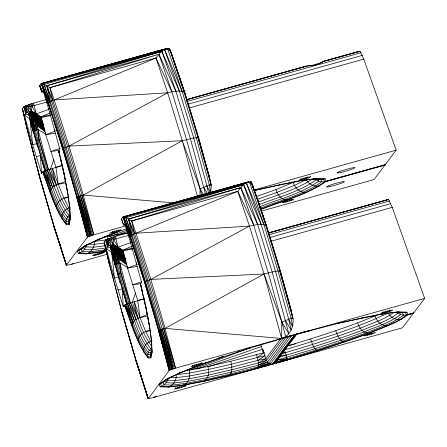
<?xml version="1.0" encoding="UTF-8"?>
<svg xmlns="http://www.w3.org/2000/svg" width="447" height="447" viewBox="0 0 447 447"><rect width="100%" height="100%" fill="white"/><g stroke="black" fill="none" stroke-linecap="round" stroke-linejoin="round"><path stroke-width="0.67" d="M199.954 195.607L200.077 188.796L186.511 139.598L171.899 91.791L158.959 54.277C161.646 51.36 164.909 47.963 169.245 48.388L171.324 53.009L185.03 93.395L198.552 137.637L209.565 177.761L211.286 185.471L210.76 192.596M41.945 118.991L31.385 111.057L29.832 106.542L29.971 104.162L46.248 99.53M123.724 252.298L113.164 244.364L111.61 239.849L111.75 237.469L128.026 232.837M205.464 193.976L190.383 138.654L175.878 91.21L158.959 54.277L155.975 57.993L54.193 99.921C51.969 100.704 48.941 101.737 48.388 104.33L62.815 149.158L76.633 196.714L87.517 237.055L66.312 265.255L70.497 264.546L107.23 254.27M66.257 224.59C54.702 209.744 50.036 190.886 43.275 173.626L43.007 171.603L45.896 170.62L31.938 117.656L29.368 113.728L24.339 115.041L32.676 144.767L41.498 173.43L43.007 171.603L43.789 172C51.813 187.444 55.618 205.279 66.514 219.103L66.011 221.276L66.257 224.59L69.095 224.662L70.319 219.192L69.861 208.492L67.452 190.914L69.861 208.492M169.078 370.535L158.411 330.02L165.06 328.377L281.56 338.457C289.974 336.06 293.824 326.936 293.064 318.778C282.202 273.938 268.217 229.892 253.103 186.315L251.024 181.694C244.956 181.348 241.201 187.198 237.754 191.299L135.972 233.222C133.748 234.005 130.72 235.044 130.166 237.636L144.593 282.465L158.411 330.02L169.296 370.362L148.303 398.612L153.45 397.534L402.518 327.796L424.65 298.389L392.237 207.358L388.588 199.496L268.295 232.904M151.639 341.799L149.231 324.22L151.639 341.799L152.097 352.493L150.874 357.969L148.035 357.891C136.48 343.045 131.815 324.192 125.054 306.933L124.786 304.91L127.674 303.926M181.253 372.222L165.412 379.805L159.149 384.336L160.121 386.839L168.262 387.175L183.097 385.325L203.771 381.392L229.082 375.603L257.556 368.3C259.523 364.065 257.438 359.002 256.584 354.667L264.166 352.605C265.3 357.147 266.183 364.4 272.391 364.232L294.495 334.837L424.65 298.389M47.142 170.273L36.593 129.831L37.028 125.495L31.938 117.656L34.33 130.854L44.605 170.279M128.92 303.58L118.371 263.138L118.807 258.802L111.147 247.029L106.118 248.348L114.454 278.073L123.277 306.737L124.786 304.91L125.568 305.301C133.592 320.745 137.397 338.586 148.292 352.409L147.789 354.583L148.035 357.891M28.519 113.834L29.597 112.398L31.385 111.057L31.977 106.168L31.715 103.62M110.297 247.141L111.376 245.705L113.164 244.364L113.756 239.475L113.493 236.927M39.828 177.085L54.316 227.149L66.525 265.306L54.048 226.914L40.18 179.186L27.736 131.496L22.367 108.627L24.127 106.447L29.971 104.162L31.977 106.168L36.235 113.918L41.526 117.807M59.133 152.539L58.658 150.617L64.1 174.168L67.743 193.188L63.91 173.643L58.998 152.259L58.987 150.851L58.669 150.779L59.814 149.069L48.824 109.565L42.94 90.305L41.794 91.831L43.677 91.886M106.414 250.851L109.509 264.803L122.003 312.503L135.821 360.058L148.091 398.562L135.827 360.221L121.958 312.492L114.471 283.046M140.911 285.84L140.436 283.918L145.878 307.475L149.522 326.494L145.688 306.949L140.447 284.085L141.593 282.375L130.597 242.866L124.719 223.612L123.568 225.137L125.456 225.193M151.701 349.241L150.533 354.655L150.874 357.969M69.922 215.935L68.754 221.349L69.095 224.662M29.368 113.728L29.932 113.337L28.664 113.639L29.882 113.292L42.649 122.685L29.932 113.337L28.636 113.722L29.882 113.292M111.147 247.029L111.711 246.643L110.443 246.945L111.661 246.599L124.462 256.014M201.809 195.378L200.077 188.796L209.336 184.997L211.286 185.471L209.565 177.761L198.552 137.637L193.691 137.955L182.303 140.727L69.05 146.091L65.044 147.544L62.815 149.158M123.568 225.137L121.495 219.024C123.182 213.755 129.049 220.17 131.748 220.98L237.754 191.299L249.432 226.104L264.082 274.033L281.56 338.457L281.856 322.097L291.114 318.303L293.064 318.778L291.343 311.067L280.33 270.938L279.677 270.737L272.162 271.96L264.082 274.033L150.829 279.397L146.823 280.85L144.593 282.465M86.718 244.615C85.751 248.8 82.416 252.237 78.342 253.533L77.37 251.03L83.634 246.498L99.474 238.916M168.312 378.486C167.273 382.448 163.976 385.593 160.121 386.839M50.377 169.29L53.796 159.59M132.156 302.597L135.575 292.897M104.173 242.291L109.604 264.987L104.173 242.291L105.576 240.011L111.75 237.469L113.756 239.475L118.014 247.219L123.305 251.113M69.525 206.402L70.056 218.164L68.844 223.573L66.044 223.5C54.618 208.822 50.003 190.176 43.314 173.106L44.571 170.855L62.021 165.625M151.382 340.888L151.276 339.022L151.835 351.471L150.622 356.879L147.823 356.807C136.396 342.123 131.781 323.483 125.093 306.413L126.35 304.161L144.476 298.752M45.214 170.866L36.855 143.565L29.927 119.064L24.339 115.041L26.094 113.085L24.127 106.447L27.843 106.738L31.977 106.168L33.531 103.095L36.235 113.918L40.811 116.835L45.756 134.743L55.959 167.262L58.205 184.332L63.971 198.312L68.944 208.134L70.106 209.66M126.993 304.172L118.634 276.872L111.705 252.371L106.118 248.348L107.872 246.392L105.905 239.754L109.621 240.045L113.756 239.475L115.309 236.396L118.014 247.219L122.59 250.136L127.535 268.049L137.737 300.563L139.984 317.638L145.75 331.618L150.717 341.435L151.885 342.966M25.501 113.493L23.797 106.704L26.094 113.085L27.312 112.527L26.127 106.749L26.898 105.224L31.385 111.057L41.225 118.315M107.28 246.794L105.576 240.011L107.872 246.392L109.09 245.833L107.906 240.05L108.677 238.525L113.164 244.364L123.003 251.616M306.564 66.402A9.286 0.793 -16.2 0 1 306.094 66.329L308.933 65.597L312.565 65.502A8.571 2.743 -13.4 0 0 319.409 63.664L323.745 61.334A9.286 0.793 -16.2 0 1 309.765 65.882M296.568 334.116L275.531 362.131L273.195 364.003L272.692 363.83M260.646 209.386L263.289 208.52C284.275 200.278 307.106 194.803 325.718 181.661L326.042 181.231L385.264 164.652L396.171 150.164L363.757 59.127L360.109 51.271L323.851 61.144M261.378 211.113L374.033 179.565L385.264 164.652M275.425 363.383C307.033 354.359 338.429 344.559 369.278 333.194C382.174 327.595 396.277 323.745 407.496 314.967L407.82 314.537L413.743 312.878M296.389 334.032L295.171 334.775L273.318 363.88L283.443 349.532L295.171 334.775L296.35 334.043M296.456 334.295L275.531 362.131L287.466 359.701L316.867 350.806L344.335 341.826L368.267 333.294L387.27 325.695L400.244 319.482L406.429 315.001L413.581 313.079M198.496 137.849L185.03 93.395L171.324 53.009L170.061 50.93L166.837 48.499L41.141 83.662L39.716 85.718L41.923 92.032L39.716 85.718L40.034 85.796M251.315 182.359L257.802 200.127L266.904 227.422L257.802 200.127M207.833 366.808L262.311 349.358L262.613 348.956L263.484 352.7M167.307 379.022L167.759 380.19L175.319 380.503L189.098 378.782L208.296 375.128L231.803 369.753L258.243 362.97L265.747 358.717L281.04 338.379M165.273 380.352L166.189 382.721L173.889 383.04L187.924 381.291L207.481 377.57L231.417 372.094L258.349 365.188L266.395 360.511L283.527 337.731M163.988 381.576L163.127 382.386L164.066 384.811L171.927 385.135L186.265 383.342L206.24 379.542L230.697 373.955L258.21 366.898L267.44 362.053L286.538 336.652M159.149 384.336L163.127 382.386L169.173 378.011L160.551 383.85L161.512 386.325C176.09 387.543 190.405 383.297 204.665 380.939C226.053 375.29 248.599 372.697 268.77 363.238L289.466 335.714M257.556 368.3L270.273 363.981L291.779 335.384L309.48 330.724L302.049 332.523M296.607 333.959L275.531 362.131C306.044 353.409 336.368 343.95 366.154 332.976C378.765 327.522 392.533 323.734 403.457 315.096L406.429 315.001L405.468 312.526L394.656 312.352L402.523 312.676L406.91 312.185L407.82 314.537M359.483 51.165L323.79 61.256M105.732 248.498L104.486 250.041L101.318 252.019L86.483 253.868L78.342 253.533M223.427 356.455L178.532 373.513L197.758 365.83L221.963 357.198L250.113 348.045L250.666 347.397M33.151 131.876L34.33 130.854L37.978 129.39L45.616 134.094M114.929 265.183L116.108 264.16L119.757 262.696L127.395 267.401M65.245 181.253C60.189 184.17 50.394 185.164 50.142 192.73M147.024 314.559C141.967 317.476 132.172 318.471 131.921 326.036M82.634 247.862L81.348 249.085L77.37 251.03M401.624 319.219C396.344 320.538 390.689 317.677 388.085 313.012C355.069 329.093 319.538 339.15 284.543 349.934L287.533 359.908L273.547 363.685L275.961 361.461M209.336 184.997L210.733 183.968L197.898 137.43L184.075 92.205L169.245 48.388L167.86 49.326L164.513 49.36L41.169 83.645L48.388 104.33L41.465 83.623L44.018 84.399L49.969 87.673C66.664 136.072 81.097 185.231 93.775 234.831L87.517 237.055C74.515 185.326 58.406 134.48 42.057 83.729L164.513 49.36L182.147 91.423L196.244 137.536L209.336 184.997L210.598 192.556M158.54 330.009L169.296 370.362L169.715 370.138L158.54 330.009L144.677 282.28L123.836 217.035L246.291 182.667L261.137 224.388L275.469 271.262L288.773 319.499L292.494 326.55L291.114 318.303L292.511 317.275L279.677 270.737L265.853 225.512L251.024 181.694L249.638 182.633L246.291 182.667L123.243 216.929L130.166 237.636L122.947 216.951L248.616 181.806L251.84 184.237L253.348 187.5M69.866 214.739L67.514 217.108L66.514 219.103L69.201 219.175L68.754 221.349L66.011 221.276C54.841 206.922 50.327 188.69 43.789 172L43.638 171.262M151.639 348.045L149.292 350.409L148.292 352.409L150.98 352.482M85.645 245.492L78.778 250.543L79.734 253.019L87.78 253.354L106.537 250.745M312.213 179.113C295.914 190.081 276.38 195.099 258.215 202.133M385.096 164.848L325.88 181.432C322.561 182.27 318.996 181.633 316.079 179.878C299.127 192.042 278.235 197.088 259.025 204.62M165.809 379.967L166.887 379.185M168.262 387.175C173.408 385.454 176.61 380 176.302 374.681L189.768 373.005L208.531 369.434L231.496 364.182L257.338 357.555L264.166 352.605M393.986 312.419C383.951 319.896 371.546 323.276 360.204 328.232C335.568 337.323 310.531 345.257 285.354 352.689L281.47 354.046M170.715 377.436L176.14 377.659L189.724 375.966L208.654 372.362L231.831 367.065L257.902 360.377L265.026 355.745L257.338 357.555M229.082 375.603C233.2 372.217 231.848 365.825 230.825 361.277L256.584 354.667M83.634 246.498L97.932 239.849L116.935 232.25L118.651 231.205L115.449 232.485M119.226 279.867L117.818 274.536L120.863 273.117L119.757 262.696L118.807 258.802L126.797 264.384M40.353 179.085L54.042 226.752L66.312 265.255L54.042 226.752L58.239 238.983M99.541 238.933L96.753 240.207L115.98 232.524L126.641 228.791M181.32 372.239L165.412 379.805M84.964 246.068L87.394 244.705L81.348 249.085L82.287 251.505L90.149 251.829L106.487 249.661M87.299 237.228L76.633 196.714L83.282 195.076L182.303 140.727L167.653 92.797L155.975 57.993L49.969 87.673L52.78 100.396L67.626 146.532L93.775 234.831L125.976 225.813M266.809 226.696L265.853 225.512L263.926 224.729L261.137 224.388L243.626 184.639L123.836 217.035C141.319 267.384 156.489 318.51 169.715 370.138L175.554 368.138L165.06 328.377L264.082 274.033L281.856 322.097L285.667 336.58M69.05 146.091L167.653 92.797C172.939 91.624 178.867 89.892 184.075 92.205L185.03 93.395M165.06 328.377L150.829 279.397L249.432 226.104L257.656 224.511L261.137 224.388M203.771 381.392C209.028 378.687 209.319 371.569 207.928 366.512L230.825 361.277M103.352 252.873L104.408 252.203L99.01 253.259L92.563 255.712L97.96 254.656L103.352 252.873L102.966 251.555M201.971 363.78L203.027 363.109L195.574 364.774L191.182 366.624L194.585 366.093L201.971 363.78L201.586 362.467M185.131 386.174L186.187 385.51L180.789 386.566L174.341 389.019L179.739 387.962L185.131 386.174L184.745 384.861M256.561 196.49L275.888 189.601L296.406 181.147M305.675 180.007L294.394 185.416L276.95 192.389L257.567 199.301M286.996 346.079C316.727 337.217 346.38 327.852 375.061 315.951L376.933 315.051M259.456 367.853L260.646 367.294M183.097 385.325C188.952 383.034 190.897 375.698 189.221 370.071L185.192 370.574M71.671 264.227L73.582 263.4M153.45 397.534L156.634 396.159M50.477 112.907L40.811 116.835L51.047 114.84M132.256 246.213L122.59 250.136L132.826 248.141M102 237.86L105.201 236.58M106.481 236.066L109.683 234.787M110.962 234.278L114.169 232.999M86.483 253.868C91.629 252.147 94.831 246.699 94.524 241.38L105.967 239.95M181.856 371.932L183.778 371.166M185.058 370.652L188.26 369.373M189.539 368.864L192.741 367.579M194.026 367.071L197.228 365.791M198.507 365.277L200.429 364.512L197.758 365.83M67.91 196.954C62.569 198.122 55.596 201.631 56.495 208.146M149.689 330.255C144.347 331.428 137.374 334.937 138.274 341.447M118.729 231.032L121.249 229.808L113.795 231.468L109.403 233.317L112.806 232.786L118.729 231.032L118.349 229.713M308.24 177.967L310.76 176.744L303.301 178.409L298.909 180.253L302.312 179.722L308.24 177.967L307.854 176.654M291.394 200.368L293.919 199.138L288.522 200.195L282.068 202.647L285.471 202.122L291.394 200.368L291.014 199.049M390.019 311.274L392.539 310.05L385.079 311.715L380.688 313.559L384.09 313.029L390.019 311.274L389.633 309.955M109.47 236.664L127.099 229.982M191.249 369.971L250.672 347.448M45.706 132.675L45.756 134.743L54.88 131.312M45.018 131.077L37.028 125.495L37.978 129.39L39.085 139.81L36.039 141.23L37.447 146.56M127.501 266.669L127.535 268.049L137.313 264.373M48.712 109.403L36.235 113.918L31.385 111.057L27.312 112.527L24.758 106.107L26.127 106.749L29.1 111.834L27.843 106.738L28.329 104.71L29.832 106.542M111.711 246.643L110.415 247.029L111.661 246.599L124.624 256.153L111.694 246.699L110.476 247.085L113.432 259.651M130.49 242.704L118.014 247.219L113.164 244.364L109.09 245.833L106.537 239.413L107.906 240.05L110.878 245.14L109.621 240.045L110.107 238.016L111.61 239.849M259.349 206.838C279.33 198.976 301.105 193.802 318.767 181.169L317.851 178.8M259.897 207.229L260.987 208.011C281.392 199.982 303.636 194.696 321.678 181.789L320.745 179.37L319.007 179.029M204.977 362.886L206.927 362.193M217.32 358.483L223.17 356.399M116.376 235.34L127.574 231.429M196.836 369.105L261.389 346.554L260.651 344.296M258.21 366.898L268.77 363.238M258.349 365.188L267.44 362.053M60.077 148.421L50.802 151.511L59.071 150.365M141.855 281.722L132.58 284.812L140.85 283.672M371.301 334.289L375.692 332.445L370.3 333.501L363.847 335.954L371.301 334.289L370.921 332.976M255.522 190.327L281.481 184.326L302.155 180.392L254.583 190.26M337.301 323.634L363.26 317.633L383.934 313.699L336.356 323.567M260.595 209.162L262.557 208.52C283.437 200.306 306.195 194.898 324.651 181.694L323.689 179.219L312.878 179.046L320.745 179.37L325.131 178.878L326.042 181.231M237.569 351.672L239.536 351.035M270.273 363.981L257.83 367.998L272.391 364.232M29.932 113.337L42.845 122.847L29.915 113.393L28.697 113.784L31.653 126.35M278.973 357.36C306.849 348.978 334.714 340.53 362.003 330.367C374.122 325.125 387.353 321.488 397.858 313.179L400.546 314.476L403.457 315.096L402.523 312.676L400.205 312.218M49.969 87.673L158.959 54.277L46.79 85.735L50.299 101.709L65.044 147.544L90.328 235.899C74.805 185.421 59.976 134.743 44.018 84.399L161.853 51.332L179.359 91.082L193.691 137.955L206.995 186.192L208.632 193.618M295.171 334.775L175.554 368.138L149.404 279.833L134.558 233.703L131.748 220.98L240.737 187.584L257.656 224.511L272.162 271.96L288.851 333.775L281.856 322.097L268.289 272.905L253.678 225.098L240.737 187.584L128.568 219.041L132.077 235.016L146.823 280.85L172.106 369.205C156.584 318.728 141.755 268.049 125.797 217.706L243.626 184.639L257.656 224.511M258.243 362.97L266.395 360.511M36.263 156.741L40.431 155.489L45.276 170.938M118.042 290.047L122.21 288.796L127.054 304.239M79.175 196.172L91.417 235.541C78.085 185.147 62.681 135.363 46.79 85.735L161.853 51.332L175.878 91.21M160.954 329.473L173.196 368.842C159.864 318.454 144.459 268.669 128.568 219.041L243.626 184.639M281.481 184.326L279.224 184.628M362.316 317.912L363.26 317.633M55.959 167.262L62.653 165.301M137.737 300.563L144.431 298.602M36.855 143.565L32.676 144.767L29.927 119.064L32.134 127.831M70.28 207.749C65.156 208.609 60.781 213.66 61.977 218.974M118.634 276.872L114.454 278.073L111.705 252.371L113.912 261.132L110.476 247.085L111.616 246.778L124.506 256.243M152.058 341.05C146.934 341.916 142.559 346.961 143.755 352.281M115.98 232.524L116.935 232.25M273.547 363.685L287.466 359.701M294.495 334.837L249.75 348.118L250.113 348.045M41.09 83.712L166.837 48.499L41.169 83.645M46.868 102.072L31.977 106.168M186.522 99.592L306.229 66.078M187.315 99.469L306.167 66.19M186.41 99.904L308.933 65.597M322.572 61.787L360.109 51.271M186.734 101.53L361.087 52.718M187.98 104.212L362.327 55.4M189.399 107.928L363.757 59.127M122.869 217.018L248.616 181.806M253.812 190.025L396.171 150.164M128.647 235.379L113.756 239.475M325.718 181.661L384.94 165.077M268.423 232.96L387.214 199.703M268.25 233.194L388.588 199.496M268.552 234.826L389.566 200.949M269.798 237.508L390.807 203.631M271.217 241.224L392.237 207.358M288.756 345.732L295.478 343.855M407.496 314.967L413.419 313.308M42.728 122.936L29.837 113.471L28.697 113.784L32.989 131.206M88.562 236.558L63.312 148.549L42.057 83.729L161.853 51.332M279.409 338.697L281.364 338.178M282.666 337.826L284.616 337.306M285.918 336.954L287.874 336.435M289.175 336.083L291.126 335.557M254.187 190.623L256.17 190.115M325.131 178.878L316.996 178.543L300.976 180.717M337.949 323.421L309.156 330.853L308.38 330.59M406.91 312.185L398.774 311.85L380.319 314.14M221.963 357.198L222.645 357.024M302.183 332.467L309.48 330.724L295.299 334.607L295.953 334.87M127.496 232.898L103.413 237.268M42.571 123.014L29.692 113.56L28.697 113.784L35.872 140.57M124.344 256.321L111.471 246.867L110.476 247.085L117.818 274.536M257.902 360.377L265.747 358.717M65.72 182.795L58.205 184.332L52.405 168.256C55.182 184.086 60.434 199.988 69.989 213.057M147.499 316.102L139.984 317.638L134.184 301.557C136.961 317.392 142.213 333.294 151.768 346.364M41.012 117.595L50.55 115.667M122.791 250.901L132.329 248.973M290.55 182.354L291.88 182.102M101.318 252.019L106.654 251.002M189.221 370.071L207.928 366.512M63.971 198.312L68.76 197.406M319.845 185.913C314.565 187.232 308.911 184.371 306.307 179.705M145.75 331.618L150.538 330.707M45.756 134.743L55.35 133.15M127.535 268.049L137.128 266.457M306.72 192.204C300.54 193.434 294.891 188.327 293.282 182.644M388.499 325.511C382.319 326.74 376.67 321.633 375.061 315.951M126.523 304.144L133.027 322.237L127.557 303.686L128.904 303.507M287.175 358.785L276.961 360.086C306.256 351.599 335.406 342.547 364.026 331.981C376.368 326.64 389.845 322.935 400.546 314.476L399.629 312.107M299.903 180.666L316.996 178.543M104.548 243.084L94.362 244.353L88.26 244.101M105.252 245.733L93.54 247.197L85.98 246.884L85.528 245.721M105.475 248.068L92.11 249.733L84.41 249.42L83.494 247.046M382.369 313.883L398.774 311.85M287.499 199.887C281.588 200.474 277.425 194.657 275.888 189.601M369.278 333.194C363.366 333.78 359.198 327.964 357.667 322.902M54.193 99.921L167.653 92.797M131.748 220.98L135.972 233.222L249.432 226.104M280.208 355.331L286.091 355.175M263.289 208.52L260.987 208.011M345.067 341.826C339.726 341.268 337.334 335.138 335.764 330.713M70.263 215.432L68.961 215.398C58.456 202.055 54.685 184.885 47.214 169.866C52.137 186.203 56.931 203.413 67.514 217.108L70.151 217.175M152.041 348.738L150.74 348.705C140.235 335.362 136.464 318.191 128.993 303.172C133.916 319.51 138.71 336.72 149.292 350.409L151.93 350.482M282.091 352.588L285.354 352.689M83.282 195.076L174.123 202.932M121.813 219.097L121.495 219.024L123.501 224.69M317.281 350.906C313.235 348.515 312.235 343.05 310.626 338.932M261.389 346.554L262.311 349.358L262.998 349.777L263.523 352.733M31.385 111.057L41.37 117.868M113.164 244.364L123.148 251.175M42.024 120.131L30.117 111.918L42.454 121.042M123.802 253.432L111.895 245.224L124.232 254.349M41.862 119.416L30.67 111.51L41.75 119.517M44.219 129.032L35.184 122.657L35.352 130.328L33.469 120.014L44.259 127.686M123.64 252.717L112.448 244.816L123.528 252.823M125.998 262.333L116.963 255.963L117.131 263.635L127.635 303.91M125.613 259.478L113.717 250.963L117.131 263.635L115.248 253.32L126.037 260.992M43.834 126.171L31.938 117.656L43.577 126.423M42.571 122.651L29.759 113.242L29.597 112.398L42.487 121.774M124.35 255.958L111.538 246.548L111.376 245.705L124.266 255.075M42.918 123.528L29.485 113.667L28.697 113.784L30.636 115.656L43.834 125.546M42.89 123.83L29.591 114.069L28.697 113.784L43.404 124.763M30.078 114.806L42.962 124.26M33.581 131.379L30.636 115.656L43.404 125.026M124.696 256.835L111.264 246.973L110.476 247.085L112.415 248.962L125.613 258.852M124.668 257.131L111.37 247.375L110.476 247.085L125.182 258.07M111.856 248.113L124.741 257.567M115.36 264.685L112.415 248.962L125.182 258.332M29.915 113.393L42.778 122.891M29.837 113.471L42.661 122.959M111.694 246.699L124.557 256.192M111.616 246.778L124.439 256.265M29.692 113.56L42.487 123.054M111.471 246.867L124.266 256.36M43.381 123.998L29.485 113.667L43.007 124.065M125.16 257.304L111.264 246.973L124.786 257.371M29.597 112.398L42.817 122.383M111.376 245.705L124.596 255.684M125.909 260.148L113.717 250.963L116.108 264.16L126.384 303.58M33.469 120.014L44.544 128.401M115.248 253.32L125.769 261.288M45.063 130.166L35.184 122.657L36.593 129.831M126.842 263.473L116.963 255.963L118.371 263.138M37.028 125.495L44.778 131.396M118.807 258.802L127.11 265.121M315.157 179.118L316.079 179.878M396.472 312.045L397.858 313.179L397.405 312.017M148.08 398.456L135.827 360.221L136.095 360.45L122.132 312.392M203.575 194.629L200.077 188.796L182.303 140.727L197.412 196.429M285.627 320.79L291.159 330.294L288.773 319.499M203.849 187.483L207.648 194.02M206.995 186.192L210.403 192.657M125.093 306.413L124.456 305.167L125.054 306.933M43.314 173.106L42.677 171.866L43.275 173.626M136.268 262.596L136.894 263.842M54.489 129.289L55.115 130.535M22.35 108.671L27.736 131.496L40.224 179.202M237.754 191.299L253.678 225.098M155.975 57.993L171.899 91.791M251.024 181.694L253.203 187.086M169.245 48.388L171.324 53.009L185.125 94.116M40.113 86.17L41.415 89.098M246.291 182.667L263.926 224.729L278.023 270.843L291.114 318.303M107.464 239L107.906 240.05M25.691 105.699L26.127 106.749M128.568 219.041L134.558 233.703M46.79 85.735L52.78 100.396M127.557 303.686L134.301 320.773M52.522 187.466L45.778 170.38L51.249 188.93L44.745 170.838M123.836 217.035L131.15 235.781M42.057 83.729L49.371 102.475M145.878 307.475L145.705 305.826L146.353 309.235M64.1 174.168L63.927 172.525L65.882 182.739M169.653 48.902L171.201 53.171M125.797 217.706L132.077 235.016M44.018 84.399L50.299 101.709M171.424 53.785L171.57 54.193M289.958 307.167L291.343 311.067L279.677 270.737M164.513 49.36L179.359 91.082M208.643 175.157L209.565 177.761L197.898 137.43M123.243 216.929L130.2 237.296M41.465 83.623L48.421 103.989M41.923 92.032L39.705 85.556L41.794 91.831M249.638 182.633L263.926 224.729M167.86 49.326L182.147 91.423M132.373 302.083L137.883 318.404L130.63 302.625L135.949 319.471M50.595 168.782L56.104 185.097L48.852 169.318L54.171 186.164M252.024 185.013L251.493 183.024L253.337 188.444M169.944 50.271L169.536 49.053L169.949 50.377M262.311 349.358L263.406 352.661M138.71 368.339L136.313 361.109L148.097 397.953L135.827 360.221M140.017 372.29L141.984 378.207M59.11 241.609L61.513 248.845M135.972 233.222L150.829 279.397M120.863 273.117L130.206 303.217M39.085 139.81L48.427 169.91M251.521 183.019L252.136 185.002M162.227 329.148L174.358 368.484L163.624 328.774M80.449 195.842L92.579 235.178L81.846 195.473M267.105 228.082L280.275 271.156M387.761 310.576L388.141 311.894M385.705 311.19L386.085 312.503M383.71 311.71L384.09 313.029M382.023 312.09L382.403 313.403M368.864 333.585L369.244 334.898M366.87 334.11L367.25 335.423M305.983 177.275L306.363 178.588M303.926 177.884L304.306 179.197M301.932 178.409L302.312 179.722M300.244 178.783L300.624 180.102M289.142 199.669L289.522 200.988M287.086 200.278L287.466 201.597M285.091 200.804L285.471 202.122M283.404 201.184L283.784 202.497M200.127 363.02L200.507 364.339M198.256 363.64L198.636 364.959M196.194 364.249L196.579 365.568M194.205 364.774L194.585 366.093M192.512 365.154L192.897 366.467M183.287 385.42L183.667 386.733M181.409 386.04L181.795 387.353M179.353 386.649L179.739 387.962M177.358 387.175L177.744 388.488M175.671 387.549L176.051 388.868M116.477 230.334L116.857 231.652M114.415 230.943L114.801 232.261M112.426 231.468L112.806 232.786M101.508 252.114L101.888 253.427M99.631 252.734L100.016 254.047M97.575 253.343L97.96 254.656M95.58 253.868L95.965 255.181M93.892 254.242L94.272 255.561M159.875 329.735L171.145 369.546L159.054 329.92L170.341 369.865M78.096 196.429L89.366 236.239L77.275 196.613L87.936 236.832L76.761 196.702M119.578 281.202L120.109 283.202M119.757 262.696L130.312 303.133M109.593 264.367L114.125 281.711M37.978 129.39L48.533 169.832M27.815 131.06L39.481 175.749M152.097 352.493L151.717 349.364L150.533 354.655L147.789 354.583C136.62 340.228 132.105 321.991 125.568 305.301L125.417 304.569M70.319 219.192L69.939 216.057M32.475 129.177L32.983 131.2M112.415 248.962L116.108 264.16M30.636 115.656L34.33 130.854M111.705 252.371L113.482 259.757M29.927 119.064L31.703 126.451M104.129 241.972L109.604 264.987M104.503 242.743L106.095 249.499M140.9 284.912L142.297 290.986M143.532 296.383L144.152 299.082M144.465 300.429L145.085 303.127M60.049 155.657L58.669 150.779L58.998 152.259M60.826 159.026L61.446 161.725M61.753 163.077L63.77 171.849M22.724 109.437L27.736 131.496M140.447 284.085L140.777 285.56M106.554 239.866L107.872 246.392M24.775 106.565L26.094 113.085M146.616 310.598L148.186 318.772M148.84 322.175L149.097 323.539M66.145 184.103L66.799 187.511M67.061 188.869L67.318 190.232M107.442 236.765L107.878 239.111M122.21 288.796L123.277 306.737M40.431 155.489L41.498 173.43M130.53 241.475L130.597 242.866M48.751 108.168L48.824 109.565M114.762 264.507L114.253 262.484L114.767 264.512M340.122 172.603A9.286 0.793 -16.2 0 0 354.717 167.932A9.286 0.793 -16.2 0 0 343.033 170.363A9.286 0.793 -16.2 0 0 340.122 172.603M329.59 186.6A9.286 0.793 -16.2 0 0 344.179 181.923A9.286 0.793 -16.2 0 0 332.495 184.354A9.286 0.793 -16.2 0 0 329.59 186.6"/></g></svg>
